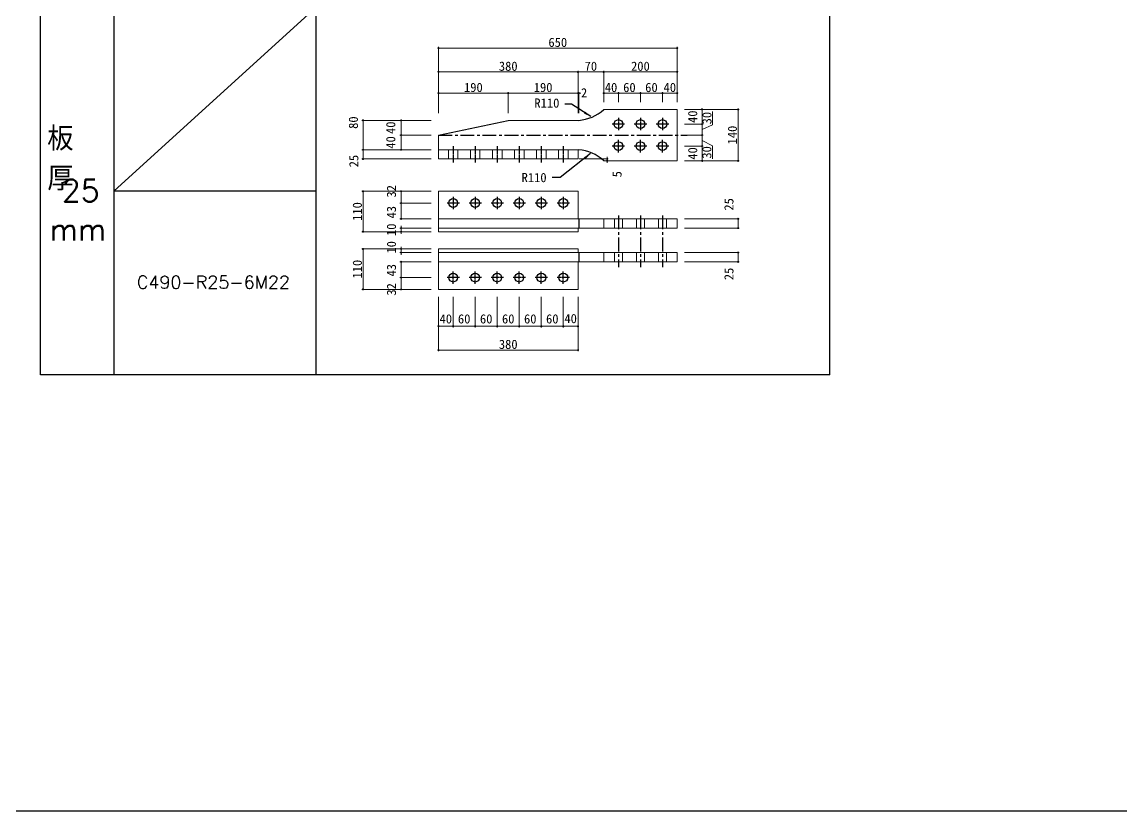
# Model space of a CAD drawing. Header units: millimetres. Extents: x 1755271 to 1764314, y -179109 to -173084.
# Drawn here: x 1758358 to 1761351, y -179109 to -176961 of the extents above; entities that cross this region are included whole.
import ezdxf

# ---------------------------------------------------------------- set-up
doc = ezdxf.new("R2010")
doc.units = ezdxf.units.MM
doc.header["$LTSCALE"] = 3
doc.linetypes.add('CENTER', pattern=[2, 1.25, -0.25, 0.25, -0.25])
doc.layers.get('DEFPOINTS').update_dxf_attribs({"color": 250})
doc.layers.add('01', color=7, linetype='Continuous')
doc.styles.add('KANJI', font='txt.shx', dxfattribs={"bigfont": 'extfont2.shx'})
doc.styles.add('KANJI-tate', font='txt.shx', dxfattribs={"bigfont": 'extfont2.shx'})
doc.styles.get("Standard").update_dxf_attribs({"font": 'msgothic.ttc'})
doc.dimstyles.new('コピー ～ 一般寸法-小さめ', dxfattribs={"dimtxt": 25, "dimasz": 3, "dimexe": 3, "dimexo": 3, "dimgap": 3, "dimtad": 1, "dimtxsty": 'Standard', "dimblk": 'ORIGIN', "dimcen": 0, "dimclrd": 256, "dimclre": 256, "dimclrt": 256, "dimadec": 0, "dimazin": 0, "dimtfac": 1, "dimtmove": 1, "dimatfit": 2, "dimfxl": 1, "dimtolj": 2, "dimlwd": 5, "dimlwe": 5, "dimarcsym": 0})
doc.dimstyles.new('コピー(2) - Standard', dxfattribs={"dimtxt": 25, "dimasz": 20, "dimexe": 0.18, "dimexo": 0.0625, "dimgap": 15, "dimtad": 1, "dimdec": 0, "dimzin": 0, "dimdsep": 46, "dimtxsty": 'Standard', "dimblk": 'DOTSMALL', "dimcen": 0.09, "dimadec": 0, "dimazin": 0, "dimtfac": 1, "dimtdec": 0, "dimtofl": 0, "dimtmove": 0, "dimatfit": 3, "dimfxl": 1, "dimtolj": 1, "dimtzin": 0, "dimarcsym": 0})
doc.dimstyles.new('一般寸法-小さめ', dxfattribs={"dimtxt": 25, "dimasz": 3, "dimexe": 3, "dimexo": 3, "dimgap": 3, "dimtad": 1, "dimtxsty": 'Standard', "dimblk": 'ORIGIN', "dimcen": 0, "dimclrd": 256, "dimclre": 256, "dimclrt": 256, "dimadec": 0, "dimazin": 0, "dimtfac": 1, "dimtmove": 2, "dimatfit": 2, "dimfxl": 1, "dimtolj": 2, "dimlwd": 5, "dimlwe": 5, "dimarcsym": 0})

# ---------------------------------------------------------------- blocks, each defined once
blk = doc.blocks.new('_Origin')
at = {"color": 0, "linetype": 'ByBlock', "lineweight": -2}
blk.add_line((0, 0), (-1, 0), dxfattribs=at)
blk.add_circle((0, 0), 0.5, dxfattribs=at)
blk = doc.blocks.new('*D353')
at = {"layer": '01', "lineweight": 5}
for p, q in [((1759491.9, -177209.2), (1759491.9, -177094.4)), ((1759494.9, -177097.4), (1759868.9, -177097.4)), ((1759871.9, -177209.2), (1759871.9, -177094.4))]:
    blk.add_line(p, q, dxfattribs=at)
at = {"layer": 'DEFPOINTS', "color": 0}
for p in [(1759871.9, -177097.4), (1759491.9, -177229.2), (1759871.9, -177229.2)]:
    blk.add_point(p, dxfattribs=at)
at = {"layer": '01', "lineweight": 5, "xscale": 3, "yscale": 3, "zscale": 3, "rotation": 180}
blk.add_blockref('_Origin', (1759491.9, -177097.4), dxfattribs=at)
at = {"layer": '01', "lineweight": 5, "xscale": 3, "yscale": 3, "zscale": 3}
blk.add_blockref('_Origin', (1759871.9, -177097.4), dxfattribs=at)
at = {"layer": '01', "insert": (1759681.9, -177081.9), "char_height": 25, "attachment_point": 5}
blk.add_mtext('\\A2;380', dxfattribs=at)
blk = doc.blocks.new('*D354')
at = {"layer": '01', "lineweight": 5}
for p, q in [((1759771.9, -177709.2), (1759771.9, -177792.7)), ((1759831.9, -177709.2), (1759831.9, -177792.7)), ((1759774.9, -177789.7), (1759828.9, -177789.7))]:
    blk.add_line(p, q, dxfattribs=at)
at = {"layer": 'DEFPOINTS', "color": 0}
for p in [(1759771.9, -177689.2), (1759831.9, -177689.2), (1759831.9, -177789.7)]:
    blk.add_point(p, dxfattribs=at)
at = {"layer": '01', "lineweight": 5, "xscale": 3, "yscale": 3, "zscale": 3, "rotation": 180}
blk.add_blockref('_Origin', (1759771.9, -177789.7), dxfattribs=at)
at = {"layer": '01', "lineweight": 5, "xscale": 3, "yscale": 3, "zscale": 3}
blk.add_blockref('_Origin', (1759831.9, -177789.7), dxfattribs=at)
at = {"layer": '01', "insert": (1759801.9, -177769.7), "char_height": 25, "attachment_point": 5}
blk.add_mtext('\\A2;60', dxfattribs=at)
blk = doc.blocks.new('*D355')
at = {"layer": '01', "lineweight": 5}
for p, q in [((1759871.9, -177209.2), (1759871.9, -177094.4)), ((1759938.9, -177097.4), (1759874.9, -177097.4)), ((1759941.9, -177177.7), (1759941.9, -177094.4))]:
    blk.add_line(p, q, dxfattribs=at)
at = {"layer": 'DEFPOINTS', "color": 0}
for p in [(1759871.9, -177097.4), (1759941.9, -177197.7), (1759871.9, -177229.2)]:
    blk.add_point(p, dxfattribs=at)
at = {"layer": '01', "lineweight": 5, "xscale": 3, "yscale": 3, "zscale": 3, "rotation": 180}
blk.add_blockref('_Origin', (1759871.9, -177097.4), dxfattribs=at)
at = {"layer": '01', "lineweight": 5, "xscale": 3, "yscale": 3, "zscale": 3}
blk.add_blockref('_Origin', (1759941.9, -177097.4), dxfattribs=at)
at = {"layer": '01', "insert": (1759906.9, -177081.9), "char_height": 25, "attachment_point": 5}
blk.add_mtext('\\A2;70', dxfattribs=at)
blk = doc.blocks.new('*D384')
at = {"layer": '01', "lineweight": 5}
for p, q in [((1760161.9, -177497.2), (1760311, -177497.2)), ((1760308, -177519.2), (1760308, -177500.2)), ((1760161.9, -177522.2), (1760311, -177522.2))]:
    blk.add_line(p, q, dxfattribs=at)
at = {"layer": 'DEFPOINTS', "color": 0}
for p in [(1760141.9, -177497.2), (1760308, -177497.2), (1760141.9, -177522.2)]:
    blk.add_point(p, dxfattribs=at)
at = {"layer": '01', "lineweight": 5, "xscale": 3, "yscale": 3, "zscale": 3}
for p, rotation in [((1760308, -177497.2), 90), ((1760308, -177522.2), 270)]:
    blk.add_blockref('_Origin', p, dxfattribs=dict(at, rotation=rotation))
at = {"layer": '01', "insert": (1760283, -177457.8), "char_height": 25, "attachment_point": 5, "rotation": 90}
blk.add_mtext('\\A2;25', dxfattribs=at)
blk = doc.blocks.new('*D356')
at = {"layer": '01', "lineweight": 5}
for p, q in [((1759531.9, -177709.2), (1759531.9, -177792.7)), ((1759591.9, -177709.2), (1759591.9, -177792.7)), ((1759588.9, -177789.7), (1759534.9, -177789.7))]:
    blk.add_line(p, q, dxfattribs=at)
at = {"layer": 'DEFPOINTS', "color": 0}
for p in [(1759531.9, -177689.2), (1759591.9, -177689.2), (1759531.9, -177789.7)]:
    blk.add_point(p, dxfattribs=at)
at = {"layer": '01', "lineweight": 5, "xscale": 3, "yscale": 3, "zscale": 3, "rotation": 180}
blk.add_blockref('_Origin', (1759531.9, -177789.7), dxfattribs=at)
at = {"layer": '01', "lineweight": 5, "xscale": 3, "yscale": 3, "zscale": 3}
blk.add_blockref('_Origin', (1759591.9, -177789.7), dxfattribs=at)
at = {"layer": '01', "insert": (1759561.9, -177769.7), "char_height": 25, "attachment_point": 5}
blk.add_mtext('\\A2;60', dxfattribs=at)
blk = doc.blocks.new('*D385')
at = {"layer": '01', "lineweight": 5}
for p, q in [((1759491.9, -177709.2), (1759491.9, -177857.5)), ((1759871.9, -177709.2), (1759871.9, -177857.5)), ((1759494.9, -177854.5), (1759868.9, -177854.5))]:
    blk.add_line(p, q, dxfattribs=at)
at = {"layer": 'DEFPOINTS', "color": 0}
for p in [(1759491.9, -177689.2), (1759871.9, -177689.2), (1759871.9, -177854.5)]:
    blk.add_point(p, dxfattribs=at)
at = {"layer": '01', "lineweight": 5, "xscale": 3, "yscale": 3, "zscale": 3, "rotation": 180}
blk.add_blockref('_Origin', (1759491.9, -177854.5), dxfattribs=at)
at = {"layer": '01', "lineweight": 5, "xscale": 3, "yscale": 3, "zscale": 3}
blk.add_blockref('_Origin', (1759871.9, -177854.5), dxfattribs=at)
at = {"layer": '01', "insert": (1759681.9, -177839), "char_height": 25, "attachment_point": 5}
blk.add_mtext('\\A2;380', dxfattribs=at)
blk = doc.blocks.new('*D357')
at = {"layer": '01', "lineweight": 5}
for p, q in [((1759711.9, -177709.2), (1759711.9, -177792.7)), ((1759771.9, -177709.2), (1759771.9, -177792.7)), ((1759768.9, -177789.7), (1759714.9, -177789.7))]:
    blk.add_line(p, q, dxfattribs=at)
at = {"layer": 'DEFPOINTS', "color": 0}
for p in [(1759711.9, -177689.2), (1759771.9, -177689.2), (1759711.9, -177789.7)]:
    blk.add_point(p, dxfattribs=at)
at = {"layer": '01', "lineweight": 5, "xscale": 3, "yscale": 3, "zscale": 3, "rotation": 180}
blk.add_blockref('_Origin', (1759711.9, -177789.7), dxfattribs=at)
at = {"layer": '01', "lineweight": 5, "xscale": 3, "yscale": 3, "zscale": 3}
blk.add_blockref('_Origin', (1759771.9, -177789.7), dxfattribs=at)
at = {"layer": '01', "insert": (1759741.9, -177769.7), "char_height": 25, "attachment_point": 5}
blk.add_mtext('\\A2;60', dxfattribs=at)
blk = doc.blocks.new('*D358')
at = {"layer": '01', "lineweight": 5}
for p, q in [((1759651.9, -177709.2), (1759651.9, -177792.7)), ((1759711.9, -177709.2), (1759711.9, -177792.7)), ((1759708.9, -177789.7), (1759654.9, -177789.7))]:
    blk.add_line(p, q, dxfattribs=at)
at = {"layer": 'DEFPOINTS', "color": 0}
for p in [(1759651.9, -177689.2), (1759711.9, -177689.2), (1759651.9, -177789.7)]:
    blk.add_point(p, dxfattribs=at)
at = {"layer": '01', "lineweight": 5, "xscale": 3, "yscale": 3, "zscale": 3, "rotation": 180}
blk.add_blockref('_Origin', (1759651.9, -177789.7), dxfattribs=at)
at = {"layer": '01', "lineweight": 5, "xscale": 3, "yscale": 3, "zscale": 3}
blk.add_blockref('_Origin', (1759711.9, -177789.7), dxfattribs=at)
at = {"layer": '01', "insert": (1759681.9, -177769.7), "char_height": 25, "attachment_point": 5}
blk.add_mtext('\\A2;60', dxfattribs=at)
blk = doc.blocks.new('*D386')
at = {"layer": '01', "lineweight": 5}
for p, q in [((1759471.9, -177422.2), (1759283.5, -177422.2)), ((1759286.5, -177529.2), (1759286.5, -177425.2)), ((1759471.9, -177532.2), (1759283.5, -177532.2))]:
    blk.add_line(p, q, dxfattribs=at)
at = {"layer": 'DEFPOINTS', "color": 0}
for p in [(1759286.5, -177422.2), (1759491.9, -177422.2), (1759491.9, -177532.2)]:
    blk.add_point(p, dxfattribs=at)
at = {"layer": '01', "lineweight": 5, "xscale": 3, "yscale": 3, "zscale": 3}
for p, rotation in [((1759286.5, -177422.2), 90), ((1759286.5, -177532.2), 270)]:
    blk.add_blockref('_Origin', p, dxfattribs=dict(at, rotation=rotation))
at = {"layer": '01', "insert": (1759271, -177477.2), "char_height": 25, "attachment_point": 5, "rotation": 90}
blk.add_mtext('\\A2;110', dxfattribs=at)
blk = doc.blocks.new('*D359')
at = {"layer": '01', "lineweight": 5}
for p, q in [((1760161.9, -177589.2), (1760311, -177589.2)), ((1760308, -177611.2), (1760308, -177592.2)), ((1760161.9, -177614.2), (1760311, -177614.2))]:
    blk.add_line(p, q, dxfattribs=at)
at = {"layer": 'DEFPOINTS', "color": 0}
for p in [(1760141.9, -177589.2), (1760308, -177589.2), (1760141.9, -177614.2)]:
    blk.add_point(p, dxfattribs=at)
at = {"layer": '01', "lineweight": 5, "xscale": 3, "yscale": 3, "zscale": 3}
for p, rotation in [((1760308, -177589.2), 90), ((1760308, -177614.2), 270)]:
    blk.add_blockref('_Origin', p, dxfattribs=dict(at, rotation=rotation))
at = {"layer": '01', "insert": (1760283, -177647.2), "char_height": 25, "attachment_point": 5, "rotation": 90}
blk.add_mtext('\\A2;25', dxfattribs=at)
blk = doc.blocks.new('*D360')
at = {"layer": '01', "lineweight": 5}
for p, q in [((1760161.9, -177199.2), (1760311, -177199.2)), ((1760308, -177336.2), (1760308, -177202.2)), ((1760161.9, -177339.2), (1760311, -177339.2))]:
    blk.add_line(p, q, dxfattribs=at)
at = {"layer": 'DEFPOINTS', "color": 0}
for p in [(1760141.9, -177199.2), (1760308, -177199.2), (1760141.9, -177339.2)]:
    blk.add_point(p, dxfattribs=at)
at = {"layer": '01', "lineweight": 5, "xscale": 3, "yscale": 3, "zscale": 3}
for p, rotation in [((1760308, -177199.2), 90), ((1760308, -177339.2), 270)]:
    blk.add_blockref('_Origin', p, dxfattribs=dict(at, rotation=rotation))
at = {"layer": '01', "insert": (1760292.5, -177269.2), "char_height": 25, "attachment_point": 5, "rotation": 90}
blk.add_mtext('\\A2;140', dxfattribs=at)
blk = doc.blocks.new('*D361')
at = {"layer": '01', "lineweight": 5}
for p, q in [((1759390.1, -177519.2), (1759390.1, -177516.2)), ((1759471.9, -177522.2), (1759387.1, -177522.2)), ((1759471.9, -177532.2), (1759387.1, -177532.2)), ((1759390.1, -177532.2), (1759390.1, -177522.2)), ((1759390.1, -177535.2), (1759390.1, -177538.2))]:
    blk.add_line(p, q, dxfattribs=at)
at = {"layer": 'DEFPOINTS', "color": 0}
for p in [(1759390.1, -177522.2), (1759491.9, -177522.2), (1759491.9, -177532.2)]:
    blk.add_point(p, dxfattribs=at)
at = {"layer": '01', "lineweight": 5, "xscale": 3, "yscale": 3, "zscale": 3}
for p, rotation in [((1759390.1, -177522.2), 270), ((1759390.1, -177532.2), 90)]:
    blk.add_blockref('_Origin', p, dxfattribs=dict(at, rotation=rotation))
at = {"layer": '01', "insert": (1759363.9, -177527), "char_height": 25, "attachment_point": 5, "rotation": 90}
blk.add_mtext('\\A2;10', dxfattribs=at)
blk = doc.blocks.new('*D362')
at = {"layer": '01', "lineweight": 5}
for p, q in [((1759471.9, -177229.2), (1759283.5, -177229.2)), ((1759286.5, -177306.2), (1759286.5, -177232.2)), ((1759471.9, -177309.2), (1759283.5, -177309.2))]:
    blk.add_line(p, q, dxfattribs=at)
at = {"layer": 'DEFPOINTS', "color": 0}
for p in [(1759286.5, -177229.2), (1759491.9, -177229.2), (1759491.9, -177309.2)]:
    blk.add_point(p, dxfattribs=at)
at = {"layer": '01', "lineweight": 5, "xscale": 3, "yscale": 3, "zscale": 3}
for p, rotation in [((1759286.5, -177229.2), 90), ((1759286.5, -177309.2), 270)]:
    blk.add_blockref('_Origin', p, dxfattribs=dict(at, rotation=rotation))
at = {"layer": '01', "insert": (1759260.2, -177235.3), "char_height": 25, "attachment_point": 5, "rotation": 90}
blk.add_mtext('\\A2;80', dxfattribs=at)
blk = doc.blocks.new('*D363')
at = {"layer": '01', "lineweight": 5}
for p, q in [((1759471.9, -177422.2), (1759387.1, -177422.2)), ((1759390.1, -177451.2), (1759390.1, -177425.2)), ((1759471.9, -177454.2), (1759387.1, -177454.2))]:
    blk.add_line(p, q, dxfattribs=at)
at = {"layer": 'DEFPOINTS', "color": 0}
for p in [(1759390.1, -177422.2), (1759491.9, -177422.2), (1759491.9, -177454.2)]:
    blk.add_point(p, dxfattribs=at)
at = {"layer": '01', "lineweight": 5, "xscale": 3, "yscale": 3, "zscale": 3}
for p, rotation in [((1759390.1, -177422.2), 90), ((1759390.1, -177454.2), 270)]:
    blk.add_blockref('_Origin', p, dxfattribs=dict(at, rotation=rotation))
at = {"layer": '01', "insert": (1759363.9, -177422.2), "char_height": 25, "attachment_point": 5, "rotation": 90}
blk.add_mtext('\\A2;32', dxfattribs=at)
blk = doc.blocks.new('*D387')
at = {"layer": '01', "lineweight": 5}
for p, q in [((1759471.9, -177309.2), (1759283.5, -177309.2)), ((1759471.9, -177334.2), (1759283.5, -177334.2)), ((1759286.5, -177331.2), (1759286.5, -177312.2))]:
    blk.add_line(p, q, dxfattribs=at)
at = {"layer": 'DEFPOINTS', "color": 0}
for p in [(1759286.5, -177309.2), (1759491.9, -177309.2), (1759491.9, -177334.2)]:
    blk.add_point(p, dxfattribs=at)
at = {"layer": '01', "lineweight": 5, "xscale": 3, "yscale": 3, "zscale": 3}
for p, rotation in [((1759286.5, -177309.2), 90), ((1759286.5, -177334.2), 270)]:
    blk.add_blockref('_Origin', p, dxfattribs=dict(at, rotation=rotation))
at = {"layer": '01', "insert": (1759261.5, -177340), "char_height": 25, "attachment_point": 5, "rotation": 90}
blk.add_mtext('\\A2;25', dxfattribs=at)
blk = doc.blocks.new('*D388')
at = {"layer": '01', "lineweight": 5}
for p, q in [((1759941.9, -177177.7), (1759941.9, -177094.4)), ((1759944.9, -177097.4), (1760138.9, -177097.4)), ((1760141.9, -177179.2), (1760141.9, -177094.4))]:
    blk.add_line(p, q, dxfattribs=at)
at = {"layer": 'DEFPOINTS', "color": 0}
for p in [(1760141.9, -177097.4), (1759941.9, -177197.7), (1760141.9, -177199.2)]:
    blk.add_point(p, dxfattribs=at)
at = {"layer": '01', "lineweight": 5, "xscale": 3, "yscale": 3, "zscale": 3, "rotation": 180}
blk.add_blockref('_Origin', (1759941.9, -177097.4), dxfattribs=at)
at = {"layer": '01', "lineweight": 5, "xscale": 3, "yscale": 3, "zscale": 3}
blk.add_blockref('_Origin', (1760141.9, -177097.4), dxfattribs=at)
at = {"layer": '01', "insert": (1760041.9, -177081.9), "char_height": 25, "attachment_point": 5}
blk.add_mtext('\\A2;200', dxfattribs=at)
blk = doc.blocks.new('*D364')
at = {"layer": '01', "lineweight": 5}
for p, q in [((1760161.9, -177199.2), (1760212.6, -177199.2)), ((1760209.6, -177202.2), (1760209.6, -177236.2)), ((1760161.9, -177239.2), (1760212.6, -177239.2))]:
    blk.add_line(p, q, dxfattribs=at)
at = {"layer": 'DEFPOINTS', "color": 0}
for p in [(1760141.9, -177199.2), (1760141.9, -177239.2), (1760209.6, -177239.2)]:
    blk.add_point(p, dxfattribs=at)
at = {"layer": '01', "lineweight": 5, "xscale": 3, "yscale": 3, "zscale": 3}
for p, rotation in [((1760209.6, -177199.2), 90), ((1760209.6, -177239.2), 270)]:
    blk.add_blockref('_Origin', p, dxfattribs=dict(at, rotation=rotation))
at = {"layer": '01', "insert": (1760184.2, -177219.2), "char_height": 25, "attachment_point": 5, "rotation": 90}
blk.add_mtext('\\A2;40', dxfattribs=at)
blk = doc.blocks.new('*D365')
at = {"layer": '01', "lineweight": 5}
for p, q in [((1760161.9, -177299.2), (1760212.6, -177299.2)), ((1760209.6, -177302.2), (1760209.6, -177336.2)), ((1760161.9, -177339.2), (1760212.6, -177339.2))]:
    blk.add_line(p, q, dxfattribs=at)
at = {"layer": 'DEFPOINTS', "color": 0}
for p in [(1760141.9, -177299.2), (1760141.9, -177339.2), (1760209.6, -177339.2)]:
    blk.add_point(p, dxfattribs=at)
at = {"layer": '01', "lineweight": 5, "xscale": 3, "yscale": 3, "zscale": 3}
for p, rotation in [((1760209.6, -177299.2), 90), ((1760209.6, -177339.2), 270)]:
    blk.add_blockref('_Origin', p, dxfattribs=dict(at, rotation=rotation))
at = {"layer": '01', "insert": (1760184.2, -177319.2), "char_height": 25, "attachment_point": 5, "rotation": 90}
blk.add_mtext('\\A2;40', dxfattribs=at)
blk = doc.blocks.new('*D389')
at = {"layer": '01', "lineweight": 5}
for p, q in [((1759471.9, -177579.2), (1759283.5, -177579.2)), ((1759286.5, -177686.2), (1759286.5, -177582.2)), ((1759471.9, -177689.2), (1759283.5, -177689.2))]:
    blk.add_line(p, q, dxfattribs=at)
at = {"layer": 'DEFPOINTS', "color": 0}
for p in [(1759286.5, -177579.2), (1759491.9, -177579.2), (1759491.9, -177689.2)]:
    blk.add_point(p, dxfattribs=at)
at = {"layer": '01', "lineweight": 5, "xscale": 3, "yscale": 3, "zscale": 3}
for p, rotation in [((1759286.5, -177579.2), 90), ((1759286.5, -177689.2), 270)]:
    blk.add_blockref('_Origin', p, dxfattribs=dict(at, rotation=rotation))
at = {"layer": '01', "insert": (1759271, -177634.2), "char_height": 25, "attachment_point": 5, "rotation": 90}
blk.add_mtext('\\A2;110', dxfattribs=at)
blk = doc.blocks.new('*D366')
at = {"layer": '01', "lineweight": 5}
for p, q in [((1759471.9, -177579.2), (1759387.1, -177579.2)), ((1759390.1, -177576.2), (1759390.1, -177573.2)), ((1759390.1, -177589.2), (1759390.1, -177579.2)), ((1759471.9, -177589.2), (1759387.1, -177589.2)), ((1759390.1, -177592.2), (1759390.1, -177595.2))]:
    blk.add_line(p, q, dxfattribs=at)
at = {"layer": 'DEFPOINTS', "color": 0}
for p in [(1759390.1, -177579.2), (1759491.9, -177579.2), (1759491.9, -177589.2)]:
    blk.add_point(p, dxfattribs=at)
at = {"layer": '01', "lineweight": 5, "xscale": 3, "yscale": 3, "zscale": 3}
for p, rotation in [((1759390.1, -177579.2), 270), ((1759390.1, -177589.2), 90)]:
    blk.add_blockref('_Origin', p, dxfattribs=dict(at, rotation=rotation))
at = {"layer": '01', "insert": (1759363.9, -177574.7), "char_height": 25, "attachment_point": 5, "rotation": 90}
blk.add_mtext('\\A2;10', dxfattribs=at)
blk = doc.blocks.new('*D367')
at = {"layer": '01', "lineweight": 5}
for p, q in [((1759471.9, -177657.2), (1759387.1, -177657.2)), ((1759390.1, -177660.2), (1759390.1, -177686.2)), ((1759471.9, -177689.2), (1759387.1, -177689.2))]:
    blk.add_line(p, q, dxfattribs=at)
at = {"layer": 'DEFPOINTS', "color": 0}
for p in [(1759491.9, -177657.2), (1759390.1, -177689.2), (1759491.9, -177689.2)]:
    blk.add_point(p, dxfattribs=at)
at = {"layer": '01', "lineweight": 5, "xscale": 3, "yscale": 3, "zscale": 3}
for p, rotation in [((1759390.1, -177657.2), 90), ((1759390.1, -177689.2), 270)]:
    blk.add_blockref('_Origin', p, dxfattribs=dict(at, rotation=rotation))
at = {"layer": '01', "insert": (1759363.9, -177689.2), "char_height": 25, "attachment_point": 5, "rotation": 90}
blk.add_mtext('\\A2;32', dxfattribs=at)
blk = doc.blocks.new('*D368')
at = {"layer": '01', "lineweight": 5}
for p, q in [((1759591.9, -177709.2), (1759591.9, -177792.7)), ((1759651.9, -177709.2), (1759651.9, -177792.7)), ((1759648.9, -177789.7), (1759594.9, -177789.7))]:
    blk.add_line(p, q, dxfattribs=at)
at = {"layer": 'DEFPOINTS', "color": 0}
for p in [(1759591.9, -177689.2), (1759651.9, -177689.2), (1759591.9, -177789.7)]:
    blk.add_point(p, dxfattribs=at)
at = {"layer": '01', "lineweight": 5, "xscale": 3, "yscale": 3, "zscale": 3, "rotation": 180}
blk.add_blockref('_Origin', (1759591.9, -177789.7), dxfattribs=at)
at = {"layer": '01', "lineweight": 5, "xscale": 3, "yscale": 3, "zscale": 3}
blk.add_blockref('_Origin', (1759651.9, -177789.7), dxfattribs=at)
at = {"layer": '01', "insert": (1759621.9, -177769.7), "char_height": 25, "attachment_point": 5}
blk.add_mtext('\\A2;60', dxfattribs=at)
blk = doc.blocks.new('*D369')
at = {"layer": '01', "lineweight": 5}
for p, q in [((1759491.9, -177709.2), (1759491.9, -177792.7)), ((1759531.9, -177709.2), (1759531.9, -177792.7)), ((1759528.9, -177789.7), (1759494.9, -177789.7))]:
    blk.add_line(p, q, dxfattribs=at)
at = {"layer": 'DEFPOINTS', "color": 0}
for p in [(1759491.9, -177689.2), (1759531.9, -177689.2), (1759491.9, -177789.7)]:
    blk.add_point(p, dxfattribs=at)
at = {"layer": '01', "lineweight": 5, "xscale": 3, "yscale": 3, "zscale": 3, "rotation": 180}
blk.add_blockref('_Origin', (1759491.9, -177789.7), dxfattribs=at)
at = {"layer": '01', "lineweight": 5, "xscale": 3, "yscale": 3, "zscale": 3}
blk.add_blockref('_Origin', (1759531.9, -177789.7), dxfattribs=at)
at = {"layer": '01', "insert": (1759511.9, -177769.7), "char_height": 25, "attachment_point": 5}
blk.add_mtext('\\A2;40', dxfattribs=at)
blk = doc.blocks.new('*D370')
at = {"layer": '01', "lineweight": 5}
for p, q in [((1759831.9, -177709.2), (1759831.9, -177792.7)), ((1759871.9, -177709.2), (1759871.9, -177792.7)), ((1759868.9, -177789.7), (1759834.9, -177789.7))]:
    blk.add_line(p, q, dxfattribs=at)
at = {"layer": 'DEFPOINTS', "color": 0}
for p in [(1759831.9, -177689.2), (1759871.9, -177689.2), (1759831.9, -177789.7)]:
    blk.add_point(p, dxfattribs=at)
at = {"layer": '01', "lineweight": 5, "xscale": 3, "yscale": 3, "zscale": 3, "rotation": 180}
blk.add_blockref('_Origin', (1759831.9, -177789.7), dxfattribs=at)
at = {"layer": '01', "lineweight": 5, "xscale": 3, "yscale": 3, "zscale": 3}
blk.add_blockref('_Origin', (1759871.9, -177789.7), dxfattribs=at)
at = {"layer": '01', "insert": (1759851.9, -177768.9), "char_height": 25, "attachment_point": 5}
blk.add_mtext('\\A2;40', dxfattribs=at)
blk = doc.blocks.new('*D371')
at = {"layer": '01', "lineweight": 5}
for p, q in [((1759471.9, -177269.2), (1759387.1, -177269.2)), ((1759390.1, -177306.2), (1759390.1, -177272.2)), ((1759471.9, -177309.2), (1759387.1, -177309.2))]:
    blk.add_line(p, q, dxfattribs=at)
at = {"layer": 'DEFPOINTS', "color": 0}
for p in [(1759390.1, -177269.2), (1759491.9, -177269.2), (1759491.9, -177309.2)]:
    blk.add_point(p, dxfattribs=at)
at = {"layer": '01', "lineweight": 5, "xscale": 3, "yscale": 3, "zscale": 3}
for p, rotation in [((1759390.1, -177269.2), 90), ((1759390.1, -177309.2), 270)]:
    blk.add_blockref('_Origin', p, dxfattribs=dict(at, rotation=rotation))
at = {"layer": '01', "insert": (1759362, -177289.2), "char_height": 25, "attachment_point": 5, "rotation": 90}
blk.add_mtext('\\A2;40', dxfattribs=at)
blk = doc.blocks.new('*D372')
at = {"layer": '01', "lineweight": 5}
for p, q in [((1759471.9, -177229.2), (1759387.1, -177229.2)), ((1759390.1, -177266.2), (1759390.1, -177232.2)), ((1759471.9, -177269.2), (1759387.1, -177269.2))]:
    blk.add_line(p, q, dxfattribs=at)
at = {"layer": 'DEFPOINTS', "color": 0}
for p in [(1759390.1, -177229.2), (1759491.9, -177229.2), (1759491.9, -177269.2)]:
    blk.add_point(p, dxfattribs=at)
at = {"layer": '01', "lineweight": 5, "xscale": 3, "yscale": 3, "zscale": 3}
for p, rotation in [((1759390.1, -177229.2), 90), ((1759390.1, -177269.2), 270)]:
    blk.add_blockref('_Origin', p, dxfattribs=dict(at, rotation=rotation))
at = {"layer": '01', "insert": (1759362, -177249.2), "char_height": 25, "attachment_point": 5, "rotation": 90}
blk.add_mtext('\\A2;40', dxfattribs=at)
blk = doc.blocks.new('*D390')
at = {"layer": '01', "lineweight": 5}
for p, q in [((1759874.9, -177334.2), (1759954.5, -177334.2)), ((1759944.9, -177339.2), (1759954.5, -177339.2)), ((1759951.5, -177331.2), (1759951.5, -177328.2)), ((1759951.5, -177334.2), (1759951.5, -177339.2)), ((1759951.5, -177342.2), (1759951.5, -177345.2))]:
    blk.add_line(p, q, dxfattribs=at)
at = {"layer": 'DEFPOINTS', "color": 0}
for p in [(1759871.9, -177334.2), (1759941.9, -177339.2), (1759951.5, -177339.2)]:
    blk.add_point(p, dxfattribs=at)
at = {"layer": '01', "lineweight": 5, "xscale": 3, "yscale": 3, "zscale": 3}
for p, rotation in [((1759951.5, -177334.2), 270), ((1759951.5, -177339.2), 90)]:
    blk.add_blockref('_Origin', p, dxfattribs=dict(at, rotation=rotation))
at = {"layer": '01', "insert": (1759978.3, -177375.7), "char_height": 25, "attachment_point": 5, "rotation": 90}
blk.add_mtext('\\A2;5', dxfattribs=at)
blk = doc.blocks.new('*D373')
at = {"layer": '01', "lineweight": 5}
for p, q in [((1759471.9, -177614.2), (1759387.1, -177614.2)), ((1759390.1, -177617.2), (1759390.1, -177654.2)), ((1759471.9, -177657.2), (1759387.1, -177657.2))]:
    blk.add_line(p, q, dxfattribs=at)
at = {"layer": 'DEFPOINTS', "color": 0}
for p in [(1759491.9, -177614.2), (1759390.1, -177657.2), (1759491.9, -177657.2)]:
    blk.add_point(p, dxfattribs=at)
at = {"layer": '01', "lineweight": 5, "xscale": 3, "yscale": 3, "zscale": 3}
for p, rotation in [((1759390.1, -177614.2), 90), ((1759390.1, -177657.2), 270)]:
    blk.add_blockref('_Origin', p, dxfattribs=dict(at, rotation=rotation))
at = {"layer": '01', "insert": (1759363.9, -177637.2), "char_height": 25, "attachment_point": 5, "rotation": 90}
blk.add_mtext('\\A2;43', dxfattribs=at)
blk = doc.blocks.new('*D374')
at = {"layer": '01', "lineweight": 5}
for p, q in [((1759471.9, -177454.2), (1759387.1, -177454.2)), ((1759390.1, -177457.2), (1759390.1, -177494.2)), ((1759471.9, -177497.2), (1759387.1, -177497.2))]:
    blk.add_line(p, q, dxfattribs=at)
at = {"layer": 'DEFPOINTS', "color": 0}
for p in [(1759491.9, -177454.2), (1759390.1, -177497.2), (1759491.9, -177497.2)]:
    blk.add_point(p, dxfattribs=at)
at = {"layer": '01', "lineweight": 5, "xscale": 3, "yscale": 3, "zscale": 3}
for p, rotation in [((1759390.1, -177454.2), 90), ((1759390.1, -177497.2), 270)]:
    blk.add_blockref('_Origin', p, dxfattribs=dict(at, rotation=rotation))
at = {"layer": '01', "insert": (1759363.9, -177479.2), "char_height": 25, "attachment_point": 5, "rotation": 90}
blk.add_mtext('\\A2;43', dxfattribs=at)
blk = doc.blocks.new('*D375')
at = {"layer": '01', "lineweight": 5}
for p, q in [((1759491.9, -177210), (1759491.9, -177029.4)), ((1759494.9, -177032.4), (1760138.9, -177032.4)), ((1760141.9, -177177.7), (1760141.9, -177029.4))]:
    blk.add_line(p, q, dxfattribs=at)
at = {"layer": 'DEFPOINTS', "color": 0}
for p in [(1760141.9, -177032.4), (1760141.9, -177197.7), (1759491.9, -177230)]:
    blk.add_point(p, dxfattribs=at)
at = {"layer": '01', "lineweight": 5, "xscale": 3, "yscale": 3, "zscale": 3, "rotation": 180}
blk.add_blockref('_Origin', (1759491.9, -177032.4), dxfattribs=at)
at = {"layer": '01', "lineweight": 5, "xscale": 3, "yscale": 3, "zscale": 3}
blk.add_blockref('_Origin', (1760141.9, -177032.4), dxfattribs=at)
at = {"layer": '01', "insert": (1759816.9, -177016.9), "char_height": 25, "attachment_point": 5}
blk.add_mtext('\\A2;650', dxfattribs=at)
blk = doc.blocks.new('_DotSmall')
at = {"color": 0, "linetype": 'ByBlock', "const_width": 0.5}
blk.add_lwpolyline([(-0.0625, 0, 1), (0.0625, 0, 1)], format="xyb", close=True, dxfattribs=at)
blk = doc.blocks.new('*D376')
at = {"layer": '01', "lineweight": 5}
for p, q in [((1759491.9, -177209.2), (1759491.9, -177152.2)), ((1759494.9, -177155.2), (1759678.9, -177155.2)), ((1759681.9, -177209.2), (1759681.9, -177152.2))]:
    blk.add_line(p, q, dxfattribs=at)
at = {"layer": 'DEFPOINTS', "color": 0}
for p in [(1759681.9, -177155.2), (1759491.9, -177229.2), (1759681.9, -177229.2)]:
    blk.add_point(p, dxfattribs=at)
at = {"layer": '01', "lineweight": 5, "xscale": 3, "yscale": 3, "zscale": 3, "rotation": 180}
blk.add_blockref('_Origin', (1759491.9, -177155.2), dxfattribs=at)
at = {"layer": '01', "lineweight": 5, "xscale": 3, "yscale": 3, "zscale": 3}
blk.add_blockref('_Origin', (1759681.9, -177155.2), dxfattribs=at)
at = {"layer": '01', "insert": (1759586.9, -177139.7), "char_height": 25, "attachment_point": 5}
blk.add_mtext('\\A2;190', dxfattribs=at)
blk = doc.blocks.new('*D377')
at = {"layer": '01', "lineweight": 5}
for p, q in [((1759681.9, -177209.2), (1759681.9, -177152.2)), ((1759684.9, -177155.2), (1759868.9, -177155.2)), ((1759871.9, -177209.2), (1759871.9, -177152.2))]:
    blk.add_line(p, q, dxfattribs=at)
at = {"layer": 'DEFPOINTS', "color": 0}
for p in [(1759871.9, -177155.2), (1759681.9, -177229.2), (1759871.9, -177229.2)]:
    blk.add_point(p, dxfattribs=at)
at = {"layer": '01', "lineweight": 5, "xscale": 3, "yscale": 3, "zscale": 3, "rotation": 180}
blk.add_blockref('_Origin', (1759681.9, -177155.2), dxfattribs=at)
at = {"layer": '01', "lineweight": 5, "xscale": 3, "yscale": 3, "zscale": 3}
blk.add_blockref('_Origin', (1759871.9, -177155.2), dxfattribs=at)
at = {"layer": '01', "insert": (1759776.9, -177139.7), "char_height": 25, "attachment_point": 5}
blk.add_mtext('\\A2;190', dxfattribs=at)
blk = doc.blocks.new('*D378')
at = {"layer": '01', "lineweight": 5}
for p, q in [((1759941.9, -177179.2), (1759941.9, -177152.2)), ((1759944.9, -177155.2), (1759978.9, -177155.2)), ((1759981.9, -177179.2), (1759981.9, -177152.2))]:
    blk.add_line(p, q, dxfattribs=at)
at = {"layer": 'DEFPOINTS', "color": 0}
for p in [(1759981.9, -177155.2), (1759941.9, -177199.2), (1759981.9, -177199.2)]:
    blk.add_point(p, dxfattribs=at)
at = {"layer": '01', "lineweight": 5, "xscale": 3, "yscale": 3, "zscale": 3, "rotation": 180}
blk.add_blockref('_Origin', (1759941.9, -177155.2), dxfattribs=at)
at = {"layer": '01', "lineweight": 5, "xscale": 3, "yscale": 3, "zscale": 3}
blk.add_blockref('_Origin', (1759981.9, -177155.2), dxfattribs=at)
at = {"layer": '01', "insert": (1759961.9, -177139.7), "char_height": 25, "attachment_point": 5}
blk.add_mtext('\\A2;40', dxfattribs=at)
blk = doc.blocks.new('*D379')
at = {"layer": '01', "lineweight": 5}
for p, q in [((1760041.9, -177179.2), (1760041.9, -177152.2)), ((1760044.9, -177155.2), (1760098.9, -177155.2)), ((1760101.9, -177179.2), (1760101.9, -177152.2))]:
    blk.add_line(p, q, dxfattribs=at)
at = {"layer": 'DEFPOINTS', "color": 0}
for p in [(1760101.9, -177155.2), (1760041.9, -177199.2), (1760101.9, -177199.2)]:
    blk.add_point(p, dxfattribs=at)
at = {"layer": '01', "lineweight": 5, "xscale": 3, "yscale": 3, "zscale": 3, "rotation": 180}
blk.add_blockref('_Origin', (1760041.9, -177155.2), dxfattribs=at)
at = {"layer": '01', "lineweight": 5, "xscale": 3, "yscale": 3, "zscale": 3}
blk.add_blockref('_Origin', (1760101.9, -177155.2), dxfattribs=at)
at = {"layer": '01', "insert": (1760071.9, -177139.7), "char_height": 25, "attachment_point": 5}
blk.add_mtext('\\A2;60', dxfattribs=at)
blk = doc.blocks.new('*D380')
at = {"layer": '01', "lineweight": 5}
for p, q in [((1759981.9, -177179.2), (1759981.9, -177152.2)), ((1759984.9, -177155.2), (1760038.9, -177155.2)), ((1760041.9, -177179.2), (1760041.9, -177152.2))]:
    blk.add_line(p, q, dxfattribs=at)
at = {"layer": 'DEFPOINTS', "color": 0}
for p in [(1760041.9, -177155.2), (1759981.9, -177199.2), (1760041.9, -177199.2)]:
    blk.add_point(p, dxfattribs=at)
at = {"layer": '01', "lineweight": 5, "xscale": 3, "yscale": 3, "zscale": 3, "rotation": 180}
blk.add_blockref('_Origin', (1759981.9, -177155.2), dxfattribs=at)
at = {"layer": '01', "lineweight": 5, "xscale": 3, "yscale": 3, "zscale": 3}
blk.add_blockref('_Origin', (1760041.9, -177155.2), dxfattribs=at)
at = {"layer": '01', "insert": (1760011.9, -177139.7), "char_height": 25, "attachment_point": 5}
blk.add_mtext('\\A2;60', dxfattribs=at)
blk = doc.blocks.new('*D381')
at = {"layer": '01', "lineweight": 5}
for p, q in [((1760101.9, -177179.2), (1760101.9, -177152.2)), ((1760104.9, -177155.2), (1760138.9, -177155.2)), ((1760141.9, -177179.2), (1760141.9, -177152.2))]:
    blk.add_line(p, q, dxfattribs=at)
at = {"layer": 'DEFPOINTS', "color": 0}
for p in [(1760141.9, -177155.2), (1760101.9, -177199.2), (1760141.9, -177199.2)]:
    blk.add_point(p, dxfattribs=at)
at = {"layer": '01', "lineweight": 5, "xscale": 3, "yscale": 3, "zscale": 3, "rotation": 180}
blk.add_blockref('_Origin', (1760101.9, -177155.2), dxfattribs=at)
at = {"layer": '01', "lineweight": 5, "xscale": 3, "yscale": 3, "zscale": 3}
blk.add_blockref('_Origin', (1760141.9, -177155.2), dxfattribs=at)
at = {"layer": '01', "insert": (1760121.9, -177139.7), "char_height": 25, "attachment_point": 5}
blk.add_mtext('\\A2;40', dxfattribs=at)
blk = doc.blocks.new('*D382')
at = {"layer": '01', "lineweight": 5}
for p, q in [((1760238.6, -177241), (1760238.6, -177205.2)), ((1760161.9, -177239.2), (1760212.6, -177239.2)), ((1760209.6, -177254.2), (1760238.6, -177241)), ((1760209.6, -177242.2), (1760209.6, -177266.2)), ((1760161.9, -177269.2), (1760212.6, -177269.2))]:
    blk.add_line(p, q, dxfattribs=at)
at = {"layer": 'DEFPOINTS', "color": 0}
for p in [(1760141.9, -177239.2), (1760141.9, -177269.2), (1760209.6, -177269.2)]:
    blk.add_point(p, dxfattribs=at)
at = {"layer": '01', "lineweight": 5, "xscale": 3, "yscale": 3, "zscale": 3}
for p, rotation in [((1760209.6, -177239.2), 90), ((1760209.6, -177269.2), 270)]:
    blk.add_blockref('_Origin', p, dxfattribs=dict(at, rotation=rotation))
at = {"layer": '01', "insert": (1760223.1, -177223.1), "char_height": 25, "attachment_point": 5, "rotation": 90}
blk.add_mtext('\\A2;30', dxfattribs=at)
blk = doc.blocks.new('*D383')
at = {"layer": '01', "lineweight": 5}
for p, q in [((1760161.9, -177269.2), (1760212.6, -177269.2)), ((1760209.6, -177272.2), (1760209.6, -177296.2)), ((1760161.9, -177299.2), (1760212.6, -177299.2)), ((1760209.6, -177284.2), (1760238.3, -177298.4)), ((1760238.3, -177298.4), (1760238.3, -177334.2))]:
    blk.add_line(p, q, dxfattribs=at)
at = {"layer": 'DEFPOINTS', "color": 0}
for p in [(1760141.9, -177269.2), (1760141.9, -177299.2), (1760209.6, -177299.2)]:
    blk.add_point(p, dxfattribs=at)
at = {"layer": '01', "lineweight": 5, "xscale": 3, "yscale": 3, "zscale": 3}
for p, rotation in [((1760209.6, -177269.2), 90), ((1760209.6, -177299.2), 270)]:
    blk.add_blockref('_Origin', p, dxfattribs=dict(at, rotation=rotation))
at = {"layer": '01', "insert": (1760222.8, -177316.3), "char_height": 25, "attachment_point": 5, "rotation": 90}
blk.add_mtext('\\A2;30', dxfattribs=at)
blk = doc.blocks.new('*D391')
at = {"layer": '01', "lineweight": 5}
for p, q in [((1759868.9, -177155.2), (1759865.9, -177155.2)), ((1759871.9, -177209.2), (1759871.9, -177152.2)), ((1759871.9, -177155.2), (1759873.9, -177155.2)), ((1759873.9, -177209.2), (1759873.9, -177152.2)), ((1759876.9, -177155.2), (1759879.9, -177155.2))]:
    blk.add_line(p, q, dxfattribs=at)
at = {"layer": 'DEFPOINTS', "color": 0}
for p in [(1759873.9, -177155.2), (1759871.9, -177229.2), (1759873.9, -177229.2)]:
    blk.add_point(p, dxfattribs=at)
at = {"layer": '01', "lineweight": 5, "xscale": 3, "yscale": 3, "zscale": 3}
blk.add_blockref('_Origin', (1759871.9, -177155.2), dxfattribs=at)
at = {"layer": '01', "lineweight": 5, "xscale": 3, "yscale": 3, "zscale": 3, "rotation": 180}
blk.add_blockref('_Origin', (1759873.9, -177155.2), dxfattribs=at)
at = {"layer": '01', "insert": (1759888.5, -177154.1), "char_height": 25, "attachment_point": 5}
blk.add_mtext('\\A2;2', dxfattribs=at)

msp = doc.modelspace()

# ---------------------------------------------------------------- linework, layer by layer
at = {"layer": '01', "color": 7}
for p, q in [((1758607.648, -175922.181), (1758607.648, -177922.181)), ((1759157.648, -175922.181), (1759157.648, -177922.181)), ((1758607.648, -177422.181), (1759157.648, -176922.181)), ((1759491.924, -177269.225), (1759681.924, -177229.225)), ((1760557.648, -177922.181), (1758407.648, -177922.181))]:
    msp.add_line(p, q, dxfattribs=at)
at = {"layer": '01', "color": 7, "lineweight": 18}
for p, q in [((1760141.924, -177199.225), (1759941.924, -177199.225)), ((1760141.924, -177339.225), (1760141.924, -177199.225)), ((1759873.924, -177229.225), (1759681.924, -177229.225)), ((1759491.924, -177269.225), (1759491.924, -177309.225)), ((1759491.924, -177309.225), (1759491.924, -177334.225)), ((1759873.924, -177309.225), (1759491.924, -177309.225)), ((1759518.924, -177334.225), (1759518.924, -177309.225)), ((1759544.924, -177334.225), (1759544.924, -177309.225)), ((1759578.924, -177334.225), (1759578.924, -177309.225)), ((1759604.924, -177334.225), (1759604.924, -177309.225)), ((1759638.924, -177334.225), (1759638.924, -177309.225)), ((1759664.924, -177334.225), (1759664.924, -177309.225)), ((1759698.924, -177334.225), (1759698.924, -177309.225)), ((1759724.924, -177334.225), (1759724.924, -177309.225)), ((1759758.924, -177334.225), (1759758.924, -177309.225)), ((1759784.924, -177334.225), (1759784.924, -177309.225)), ((1759818.924, -177334.225), (1759818.924, -177309.225)), ((1759844.924, -177334.225), (1759844.924, -177309.225)), ((1759871.924, -177334.225), (1759871.924, -177309.225)), ((1759491.924, -177334.225), (1759871.924, -177334.225)), ((1760141.924, -177339.225), (1759941.924, -177339.225)), ((1759491.924, -177532.181), (1759491.924, -177422.181)), ((1759491.924, -177422.181), (1759871.924, -177422.181)), ((1759871.924, -177422.181), (1759871.924, -177497.181)), ((1759491.924, -177497.181), (1760141.924, -177497.181)), ((1759941.924, -177522.181), (1759941.924, -177497.181)), ((1759970.924, -177522.181), (1759970.924, -177497.181)), ((1759992.924, -177522.181), (1759992.924, -177497.181)), ((1760030.924, -177522.181), (1760030.924, -177497.181)), ((1760052.924, -177522.181), (1760052.924, -177497.181)), ((1760090.924, -177522.181), (1760090.924, -177497.181)), ((1760112.924, -177522.181), (1760112.924, -177497.181)), ((1760141.924, -177522.181), (1760141.924, -177497.181)), ((1760141.924, -177522.181), (1759491.924, -177522.181)), ((1759871.924, -177532.181), (1759491.924, -177532.181)), ((1759871.924, -177522.181), (1759871.924, -177532.181)), ((1759491.924, -177579.181), (1759491.924, -177689.181)), ((1759871.924, -177579.181), (1759491.924, -177579.181)), ((1759871.924, -177589.181), (1759871.924, -177579.181)), ((1760141.924, -177589.181), (1759491.924, -177589.181)), ((1759941.924, -177589.181), (1759941.924, -177614.181)), ((1759970.924, -177589.181), (1759970.924, -177614.181)), ((1759992.924, -177589.181), (1759992.924, -177614.181)), ((1760030.924, -177589.181), (1760030.924, -177614.181)), ((1760052.924, -177589.181), (1760052.924, -177614.181)), ((1760090.924, -177589.181), (1760090.924, -177614.181)), ((1760112.924, -177589.181), (1760112.924, -177614.181)), ((1760141.924, -177589.181), (1760141.924, -177614.181)), ((1759491.924, -177614.181), (1760141.924, -177614.181)), ((1759871.924, -177689.181), (1759871.924, -177614.181)), ((1759491.924, -177689.181), (1759871.924, -177689.181))]:
    msp.add_line(p, q, dxfattribs=at)
at = {"layer": '01', "color": 7, "linetype": 'CENTER'}
for p, q in [((1759998.924, -177239.225), (1759964.924, -177239.225)), ((1759981.924, -177222.225), (1759981.924, -177256.225)), ((1760058.924, -177239.225), (1760024.924, -177239.225)), ((1760041.924, -177222.225), (1760041.924, -177256.225)), ((1760118.924, -177239.225), (1760084.924, -177239.225)), ((1760101.924, -177222.225), (1760101.924, -177256.225)), ((1759531.924, -177299.225), (1759531.924, -177344.225)), ((1759591.924, -177299.225), (1759591.924, -177344.225)), ((1759651.924, -177299.225), (1759651.924, -177344.225)), ((1759711.924, -177299.225), (1759711.924, -177344.225)), ((1759771.924, -177299.225), (1759771.924, -177344.225)), ((1759831.924, -177299.225), (1759831.924, -177344.225)), ((1759998.924, -177299.225), (1759964.924, -177299.225)), ((1759981.924, -177316.225), (1759981.924, -177282.225)), ((1760058.924, -177299.225), (1760024.924, -177299.225)), ((1760041.924, -177316.225), (1760041.924, -177282.225)), ((1760118.924, -177299.225), (1760084.924, -177299.225)), ((1760101.924, -177316.225), (1760101.924, -177282.225)), ((1759548.924, -177454.181), (1759514.924, -177454.181)), ((1759531.924, -177437.181), (1759531.924, -177471.181)), ((1759608.924, -177454.181), (1759574.924, -177454.181)), ((1759591.924, -177437.181), (1759591.924, -177471.181)), ((1759668.924, -177454.181), (1759634.924, -177454.181)), ((1759651.924, -177437.181), (1759651.924, -177471.181)), ((1759728.924, -177454.181), (1759694.924, -177454.181)), ((1759711.924, -177437.181), (1759711.924, -177471.181)), ((1759788.924, -177454.181), (1759754.924, -177454.181)), ((1759771.924, -177437.181), (1759771.924, -177471.181)), ((1759848.924, -177454.181), (1759814.924, -177454.181)), ((1759831.924, -177437.181), (1759831.924, -177471.181)), ((1759531.924, -177674.181), (1759531.924, -177640.181)), ((1759591.924, -177674.181), (1759591.924, -177640.181)), ((1759651.924, -177674.181), (1759651.924, -177640.181)), ((1759711.924, -177674.181), (1759711.924, -177640.181)), ((1759771.924, -177674.181), (1759771.924, -177640.181)), ((1759831.924, -177674.181), (1759831.924, -177640.181)), ((1759548.924, -177657.181), (1759514.924, -177657.181)), ((1759608.924, -177657.181), (1759574.924, -177657.181)), ((1759668.924, -177657.181), (1759634.924, -177657.181)), ((1759728.924, -177657.181), (1759694.924, -177657.181)), ((1759788.924, -177657.181), (1759754.924, -177657.181)), ((1759848.924, -177657.181), (1759814.924, -177657.181))]:
    msp.add_line(p, q, dxfattribs=at)
at = {"layer": '01', "color": 7, "linetype": 'CENTER', "ltscale": 10}
for p, q in [((1759491.924, -177269.225), (1760169.577, -177269.225)), ((1759981.924, -177488.181), (1759981.924, -177629.181)), ((1760041.924, -177488.181), (1760041.924, -177629.181)), ((1760101.924, -177488.181), (1760101.924, -177629.181))]:
    msp.add_line(p, q, dxfattribs=at)
at = {"layer": '01', "color": 7, "ltscale": 2}
for p, q in [((1759873.924, -177497.181), (1759873.924, -177522.181)), ((1759873.924, -177589.181), (1759873.924, -177614.181))]:
    msp.add_line(p, q, dxfattribs=at)
msp.add_lwpolyline([(1755270.507, -173159.27), (1764314.271, -173159.27), (1764314.271, -179109.225), (1755270.507, -179109.225)], close=True, dxfattribs=at)
at = {"layer": '01', "color": 7}
for points in [[(1758407.648, -177922.181), (1758407.648, -175922.181)], [(1760557.648, -177922.181), (1760557.648, -175922.181)], [(1759157.648, -177422.181), (1758607.648, -177422.181)]]:
    msp.add_lwpolyline(points, dxfattribs=at)
for centre in [(1759981.924, -177239.225), (1760041.924, -177239.225), (1760101.924, -177239.225), (1759981.924, -177299.225), (1760041.924, -177299.225), (1760101.924, -177299.225), (1759531.924, -177454.181), (1759591.924, -177454.181), (1759651.924, -177454.181), (1759711.924, -177454.181), (1759771.924, -177454.181), (1759831.924, -177454.181), (1759531.924, -177657.181), (1759591.924, -177657.181), (1759651.924, -177657.181), (1759711.924, -177657.181), (1759771.924, -177657.181), (1759831.924, -177657.181)]:
    msp.add_circle(centre, 12, dxfattribs=at)
at = {"layer": '01', "color": 7, "ltscale": 2}
for centre, start, end in [((1759866.134, -177119.501), 274.060941, 313.550946), ((1759866.134, -177418.948), 46.449054, 85.939059)]:
    msp.add_arc(centre, 110, start, end, dxfattribs=at)

# ---------------------------------------------------------------- texts
at = {"layer": '01', "color": 7, "char_height": 25, "width": 98.97993}
for s, insert, attachment_point in [('\\A1;R110', (1759821.143, -177194.899), 9), ('R110', (1759786.384, -177372.297), 3)]:
    msp.add_mtext(s, dxfattribs=dict(at, insert=insert, attachment_point=attachment_point))
at = {"layer": '01', "color": 7, "attachment_point": 1}
for s, insert, char_height, width, style in [('板厚', (1758426.491, -177246.527), 65, 122.75576, 'KANJI-tate'), ('25', (1758466.235, -177390.57), 60, 905.5961, 'KANJI'), ('mm', (1758433.077, -177496.233), 60, 905.5961, 'KANJI'), ('C490-R25-6M22', (1758670.444, -177652.231), 35, 905.5961, 'KANJI')]:
    msp.add_mtext(s, dxfattribs=dict(at, insert=insert, char_height=char_height, width=width, style=style))

# ---------------------------------------------------------------- dimensions: what is measured, and where the dimension line sits
at = {"layer": '01', "color": 7}
for base, p1, p2, picture, middle in [((1760141.924, -177032.43), (1759491.924, -177229.969), (1760141.924, -177197.725), '*D375', (1759816.924, -177016.93)), ((1759871.924, -177097.43), (1759491.924, -177229.225), (1759871.924, -177229.225), '*D353', (1759681.924, -177081.93)), ((1759871.924, -177097.43), (1759941.924, -177197.725), (1759871.924, -177229.225), '*D355', (1759906.924, -177081.93)), ((1760141.924, -177097.43), (1759941.924, -177197.725), (1760141.924, -177199.225), '*D388', (1760041.924, -177081.93)), ((1759681.924, -177155.202), (1759491.924, -177229.225), (1759681.924, -177229.225), '*D376', (1759586.924, -177139.702)), ((1759871.924, -177155.202), (1759681.924, -177229.225), (1759871.924, -177229.225), '*D377', (1759776.924, -177139.702)), ((1759981.924, -177155.202), (1759941.924, -177199.225), (1759981.924, -177199.225), '*D378', (1759961.924, -177139.702)), ((1760041.924, -177155.202), (1759981.924, -177199.225), (1760041.924, -177199.225), '*D380', (1760011.924, -177139.702)), ((1760101.924, -177155.202), (1760041.924, -177199.225), (1760101.924, -177199.225), '*D379', (1760071.924, -177139.702)), ((1760141.924, -177155.202), (1760101.924, -177199.225), (1760141.924, -177199.225), '*D381', (1760121.924, -177139.702)), ((1759871.924, -177854.538), (1759491.924, -177689.181), (1759871.924, -177689.181), '*D385', (1759681.924, -177839.038))]:
    dim = msp.add_linear_dim(base=base, p1=p1, p2=p2, dimstyle='一般寸法-小さめ', override={"dimexo": 20}, dxfattribs=at)
    dim.commit()
    dim.dimension.update_dxf_attribs({"geometry": picture, "text_midpoint": middle})
for base, p1, p2, picture, middle in [((1759873.924, -177155.202), (1759871.924, -177229.225), (1759873.924, -177229.225), '*D391', (1759888.492, -177154.124)), ((1759491.924, -177789.661), (1759531.924, -177689.181), (1759491.924, -177689.181), '*D369', (1759511.924, -177769.661)), ((1759531.924, -177789.661), (1759591.924, -177689.181), (1759531.924, -177689.181), '*D356', (1759561.924, -177769.661)), ((1759591.924, -177789.661), (1759651.924, -177689.181), (1759591.924, -177689.181), '*D368', (1759621.924, -177769.661)), ((1759651.924, -177789.661), (1759711.924, -177689.181), (1759651.924, -177689.181), '*D358', (1759681.924, -177769.661)), ((1759711.924, -177789.661), (1759771.924, -177689.181), (1759711.924, -177689.181), '*D357', (1759741.924, -177769.661)), ((1759831.924, -177789.661), (1759771.924, -177689.181), (1759831.924, -177689.181), '*D354', (1759801.924, -177769.661)), ((1759831.924, -177789.661), (1759871.924, -177689.181), (1759831.924, -177689.181), '*D370', (1759851.924, -177768.899))]:
    dim = msp.add_linear_dim(base=base, p1=p1, p2=p2, dimstyle='一般寸法-小さめ', override={"dimexo": 20}, dxfattribs=at)
    dim.commit()
    dim.dimension.update_dxf_attribs({"geometry": picture, "text_midpoint": middle, "dimtype": 160})
for base, p1, p2, angle, dimstyle, picture, middle in [((1759286.496, -177229.225), (1759491.924, -177309.225), (1759491.924, -177229.225), 270, '一般寸法-小さめ', '*D362', (1759260.246, -177235.298)), ((1760209.577, -177239.225), (1760141.924, -177199.225), (1760141.924, -177239.225), 90, '一般寸法-小さめ', '*D364', (1760184.171, -177219.225)), ((1760209.577, -177269.225), (1760141.924, -177239.225), (1760141.924, -177269.225), 90, 'コピー ～ 一般寸法-小さめ', '*D382', (1760238.649, -177238.02)), ((1759390.116, -177229.225), (1759491.924, -177269.225), (1759491.924, -177229.225), 270, '一般寸法-小さめ', '*D372', (1759361.961, -177249.225)), ((1759390.116, -177269.225), (1759491.924, -177309.225), (1759491.924, -177269.225), 270, '一般寸法-小さめ', '*D371', (1759361.961, -177289.225)), ((1760209.577, -177299.225), (1760141.924, -177269.225), (1760141.924, -177299.225), 90, 'コピー ～ 一般寸法-小さめ', '*D383', (1760238.317, -177301.427)), ((1759286.496, -177309.225), (1759491.924, -177334.225), (1759491.924, -177309.225), 270, '一般寸法-小さめ', '*D387', (1759261.496, -177339.98)), ((1760209.577, -177339.225), (1760141.924, -177299.225), (1760141.924, -177339.225), 90, '一般寸法-小さめ', '*D365', (1760184.171, -177319.225)), ((1759390.116, -177422.181), (1759491.924, -177454.181), (1759491.924, -177422.181), 90, '一般寸法-小さめ', '*D363', (1759363.866, -177422.181)), ((1759390.116, -177497.181), (1759491.924, -177454.181), (1759491.924, -177497.181), 90, '一般寸法-小さめ', '*D374', (1759363.866, -177479.181)), ((1760308.044, -177497.181), (1760141.924, -177522.181), (1760141.924, -177497.181), 270, '一般寸法-小さめ', '*D384', (1760283.044, -177457.765)), ((1759390.116, -177522.181), (1759491.924, -177532.181), (1759491.924, -177522.181), 270, '一般寸法-小さめ', '*D361', (1759363.866, -177527.032)), ((1759390.116, -177579.181), (1759491.924, -177589.181), (1759491.924, -177579.181), 270, '一般寸法-小さめ', '*D366', (1759363.866, -177574.724)), ((1760308.044, -177589.181), (1760141.924, -177614.181), (1760141.924, -177589.181), 270, '一般寸法-小さめ', '*D359', (1760283.044, -177647.157)), ((1759390.116, -177657.181), (1759491.924, -177614.181), (1759491.924, -177657.181), 90, '一般寸法-小さめ', '*D373', (1759363.866, -177637.181)), ((1759390.116, -177689.181), (1759491.924, -177657.181), (1759491.924, -177689.181), 90, '一般寸法-小さめ', '*D367', (1759363.866, -177689.181))]:
    dim = msp.add_linear_dim(base=base, p1=p1, p2=p2, angle=angle, dimstyle=dimstyle, override={"dimexo": 20}, dxfattribs=at)
    dim.commit()
    dim.dimension.update_dxf_attribs({"geometry": picture, "text_midpoint": middle, "dimtype": 160})
for base, p1, p2, picture, middle in [((1760308.044, -177199.225), (1760141.924, -177339.225), (1760141.924, -177199.225), '*D360', (1760292.544, -177269.225)), ((1759286.496, -177422.181), (1759491.924, -177532.181), (1759491.924, -177422.181), '*D386', (1759270.996, -177477.181)), ((1759286.496, -177579.181), (1759491.924, -177689.181), (1759491.924, -177579.181), '*D389', (1759270.996, -177634.181))]:
    dim = msp.add_linear_dim(base=base, p1=p1, p2=p2, angle=270, dimstyle='一般寸法-小さめ', override={"dimexo": 20}, dxfattribs=at)
    dim.commit()
    dim.dimension.update_dxf_attribs({"geometry": picture, "text_midpoint": middle})
dim = msp.add_linear_dim(base=(1759951.55, -177339.225), p1=(1759871.924, -177334.225), p2=(1759941.924, -177339.225), angle=90, dimstyle='一般寸法-小さめ', dxfattribs=at)
dim.commit()
dim.dimension.update_dxf_attribs({"geometry": '*D390', "text_midpoint": (1759978.291, -177375.654), "dimtype": 160})

# ---------------------------------------------------------------- leaders
at = {"layer": '01', "color": 7, "annotation_type": 0, "has_hookline": 1, "hookline_direction": 1, "text_width": 62.2}
for points in [[(1759907.083, -177218.962), (1759854.417, -177185.373), (1759836.143, -177185.373)], [(1759906.26, -177319.287), (1759823.777, -177384.797), (1759801.384, -177384.797)]]:
    msp.add_leader(points, dimstyle='コピー(2) - Standard', override={"dimgap": 15, "dimtad": 0}, dxfattribs=at)

doc.saveas('drawing.dxf')
